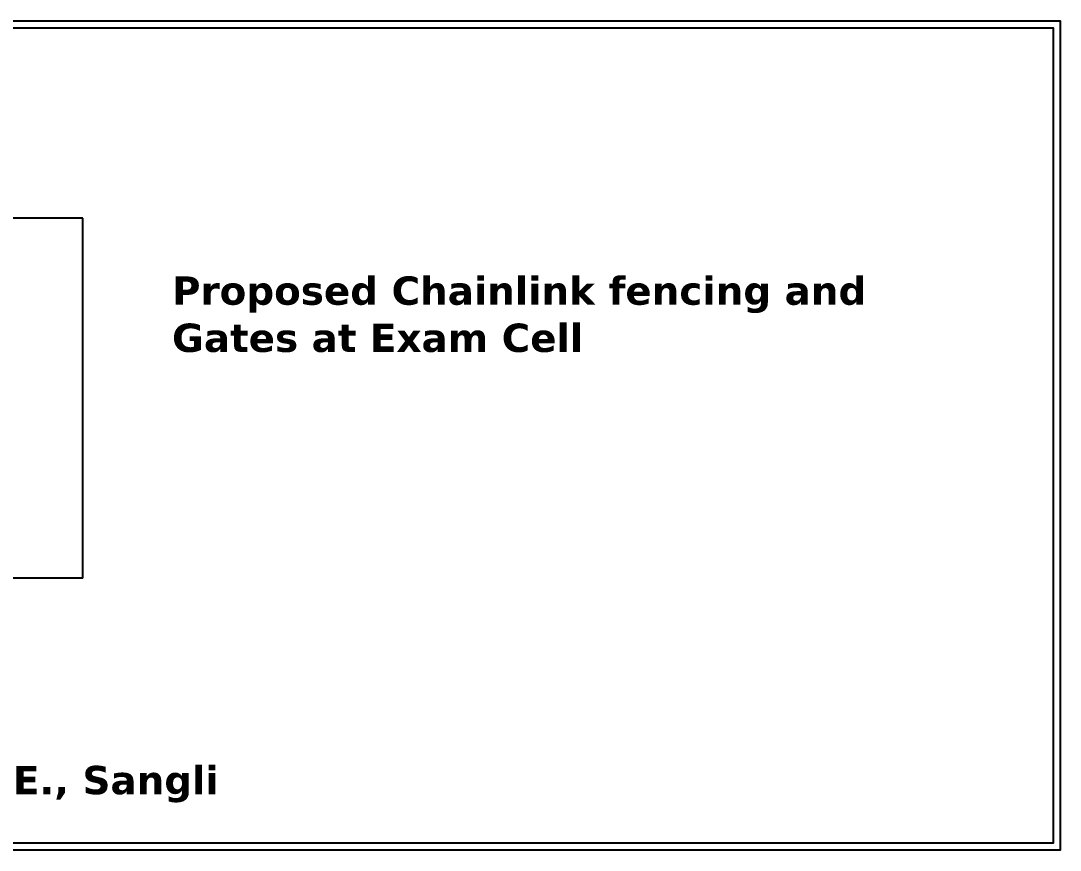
# Model space of a CAD drawing. Header units: inches. Extents: x 38 to 249, y -152 to 40.
# Drawn here: x 175.5 to 248.9, y -151.5 to -92.9 of the extents above; entities that cross this region are included whole.
import ezdxf

# ---------------------------------------------------------------- set-up
doc = ezdxf.new("R2010")
doc.units = ezdxf.units.IN
doc.header["$MEASUREMENT"] = 0

msp = doc.modelspace()

# ---------------------------------------------------------------- linework, layer by layer
for p, q in [((179.882, -106.847), (157.682, -106.847)), ((179.882, -132.267), (179.882, -106.847)), ((179.882, -132.267), (137.112, -132.267))]:
    msp.add_line(p, q)
for points in [[(126.748, -92.895), (248.925, -92.895), (248.925, -151.5), (126.748, -151.5)], [(127.248, -93.395), (248.425, -93.395), (248.425, -151), (127.248, -151)]]:
    msp.add_lwpolyline(points, close=True)

# ---------------------------------------------------------------- texts
at = {"char_height": 2, "width": 58.68667, "attachment_point": 1}
for s, insert in [('{\\fVerdana|b1|i0|c0|p34;Proposed Chainlink fencing and Gates at Exam Cell}', (186.174, -110.959)), ('{\\fVerdana|b1|i0|c0|p34;Examination Cell at W.C.E., Sangli}', (136.838, -145.542))]:
    msp.add_mtext(s, dxfattribs=dict(at, insert=insert))

doc.saveas('drawing.dxf')
